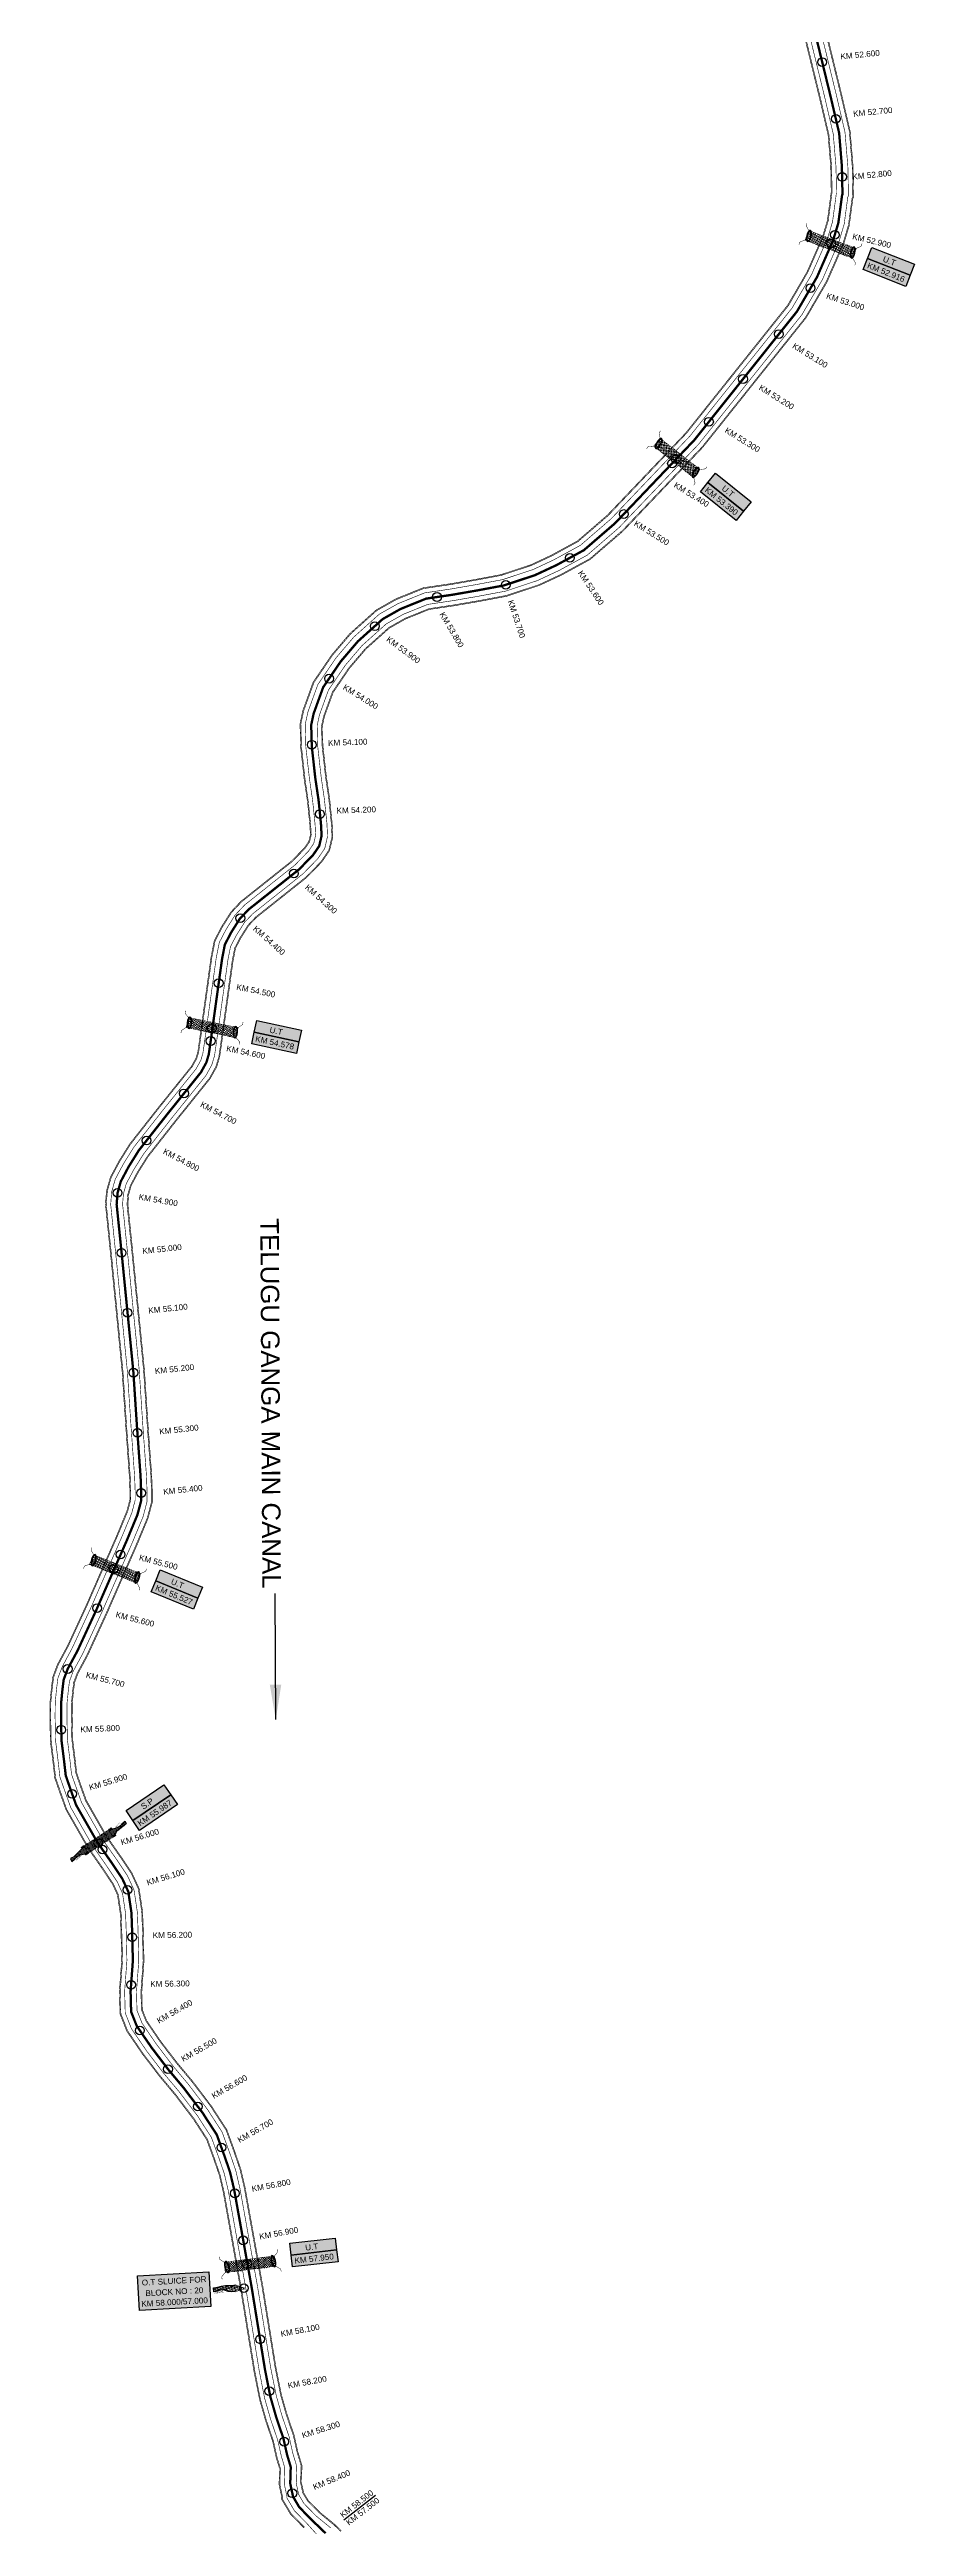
# Model space of a CAD drawing. Header units: inches. Extents: x 85036 to 260440, y 1649183 to 1742360.
# Drawn here: x 90694 to 92175, y 1682916 to 1687156 of the extents above; entities that cross this region are included whole.
import ezdxf

# ---------------------------------------------------------------- set-up
doc = ezdxf.new("R2010")
doc.units = ezdxf.units.IN
doc.header["$MEASUREMENT"] = 0
doc.header["$PDMODE"] = 32
doc.header["$PDSIZE"] = 15
doc.linetypes.add('ACAD_ISO02W100', pattern=[15, 12, -3])
for name, color, linetype in [('bed with', 5, 'Continuous'), ('cahnige', 7, 'Continuous'), ('CARTTRACK', 30, 'ACAD_ISO02W100'), ('chainage', 7, 'Continuous'), ('laying', 4, 'Continuous'), ('lining', 4, 'Continuous'), ('OT', 7, 'Continuous'), ('STREAM', 4, 'Continuous'), ('Stu coo', 3, 'Continuous'), ('top of bund', 1, 'Continuous'), ('UT', 173, 'ACAD_ISO02W100'), ('V', 6, 'Continuous'), ('ZSTU', 7, 'Continuous')]:
    doc.layers.add(name, color=color, linetype=linetype)
doc.styles.add('5mm', font='times.ttf', dxfattribs={"height": 3})
doc.styles.get("Standard").update_dxf_attribs({"font": 'arial.ttf'})
doc.dimstyles.get("Standard").update_dxf_attribs({"dimtxt": 0.18, "dimasz": 0.18, "dimexe": 0.18, "dimexo": 0.0625, "dimgap": 0.09, "dimtad": 0, "dimtih": 1, "dimtoh": 1, "dimdec": 4, "dimzin": 0, "dimdsep": 46, "dimtxsty": 'Standard', "dimcen": 0.09, "dimadec": 0, "dimazin": 0, "dimtfac": 1, "dimtdec": 4, "dimtofl": 0, "dimtmove": 0, "dimatfit": 3, "dimfxl": 1, "dimtolj": 1, "dimtzin": 0, "dimarcsym": 0})
pattern_1 = [(228.0128, (-362214.33102, -1526288.49251), (-7.999998232158, -9.0000013416072), [0.134536, -13.319088]), (184.9697, (-362214.42102, -1526288.592507), (12.0000010515176, 0.999991307007), [0.230868, -22.855925]), (132.5104, (-362214.65102, -1526288.61251), (9.9999907183468, -11.0000086738712), [0.162788, -16.116032]), (267.2737, (-362215.04102, -1526288.862507), (0.9999960177272, 20.0000002949735), [0.210238, -20.813558]), (292.8337, (-362215.05102, -1526289.072507), (-5.0000099054371, 11.9999964117778), [0.206155, -20.409373]), (357.2737, (-362214.97102, -1526289.262507), (-20.0000002949735, 0.9999960177272), [0.210238, -20.813558]), (37.6942, (-362214.761022, -1526289.272507), (-13.000007345618, -9.9999904051605), [0.278029, -27.524849]), (72.2553, (-362214.541022, -1526289.102507), (7.0000107627054, 21.9999962312392), [0.262488, -25.986321]), (121.4296, (-362214.46102, -1526288.852507), (-8.0000082341764, 12.9999950364926), [0.21095, -20.884073]), (175.2364, (-362214.57102, -1526288.67251), (11.0000009463196, -0.9999915326613), [0.240832, -11.800763]), (222.3974, (-362214.811022, -1526288.652507), (-12.0000073510732, -10.9999920820141), [0.311448, -30.833375]), (138.8141, (-362214.05102, -1526288.87251), (-7.0000029468057, 5.999997313343), [0.106301, -10.523844]), (171.4692, (-362214.13102, -1526288.802507), (12.9999982848151, -2.0000079100398), [0.202237, -20.021511]), (225, (-362214.331, -1526288.7725), (-1e-16, -1.00000030945), [0.141421, -1.272792]), (203.1986, (-362214.40102, -1526288.65251), (4.999999730667, 2.000001325265), [0.076158, -7.539615]), (291.8014, (-362214.47102, -1526288.6825), (-0.9999999105, 3.00000027301), [0.107703, -5.277462]), (30.9638, (-362214.43102, -1526288.7825), (2.999998022288, 2.00000248354), [0.174929, -5.656023]), (161.5651, (-362214.28102, -1526288.6925), (2.00000043459, -0.99999840322), [0.126491, -3.035787]), (16.3895, (-362215.05102, -1526288.682507), (10.000002198412, 2.999992709818), [0.1772, -17.542845]), (70.3462, (-362214.88102, -1526288.63251), (-3.9999952473717, -11.0000021356062), [0.148661, -14.717408]), (293.1986, (-362214.28102, -1526288.49251), (-2.000001325265, 4.999999730667), [0.152315, -7.463458]), (343.6105, (-362214.22102, -1526288.632507), (-10.000002198412, 2.999992709818), [0.1772, -17.542845]), (339.444, (-362215.05102, -1526289.30251), (-5.000001844542, 1.999995996422), [0.17088, -8.373124]), (294.7751, (-362214.89102, -1526289.36251), (-4.9999921892452, 11.000003421839), [0.143178, -14.174643]), (66.8014, (-362214.27102, -1526289.49251), (2.000001325265, 4.999999730667), [0.152315, -7.463458]), (17.354, (-362214.21102, -1526289.35251), (-13.0000020190968, -3.9999945022591), [0.167631, -16.595424]), (69.444, (-362214.76102, -1526289.49251), (-1.999995996422, -5.000001844542), [0.08544, -8.458564]), (101.3099, (-362214.33102, -1526289.4925), (-0.999997632162, 4.00000075223), [0.05099, -5.048029]), (165.9638, (-362214.34102, -1526289.4425), (3.00000054599, -0.99999805736), [0.206155, -3.91695]), (186.009, (-362214.54102, -1526289.392507), (9.999999750906, 0.9999993174818), [0.19105, -18.913923]), (303.6901, (-362214.43102, -1526288.8725), (-1.000001334507, 1.99999955777), [0.144222, -3.461329]), (353.1572, (-362214.351022, -1526288.992507), (16.9999993654786, -2.0000079979248), [0.251794, -24.927563]), (60.9454, (-362214.10102, -1526289.02251), (-4.000000027199, -7.0000003845697), [0.102956, -10.192674]), (90, (-362214.051, -1526288.9325), (-1, 1), [0.06, -0.94]), (120.2564, (-362214.56102, -1526289.36251), (3.9999948868027, -7.0000024558547), [0.138924, -13.75352]), (48.0128, (-362214.63102, -1526289.24251), (7.999998232158, 9.0000013416072), [0.269072, -13.184552]), (0, (-362214.451, -1526289.0425), (1, 1), [0.26, -0.74]), (325.3048, (-362214.19102, -1526289.04251), (-9.9999942589875, 7.0000086095945), [0.158114, -15.653274]), (254.0546, (-362214.06102, -1526289.13251), (-0.999999889296, -4.000000126652), [0.145602, -7.134508]), (207.646, (-362214.10102, -1526289.272507), (-18.9999958071796, -10.0000077131692), [0.237065, -23.469474]), (175.4261, (-362214.311022, -1526289.382507), (-13.0000005583121, 0.9999948011611), [0.250799, -24.829074])]
pattern_2 = [(0, (-362215.051, -1526289.4925), (1.25, 1.25), [1.25, -1.25])]
pattern_3 = [(228.0128, (-362243.17535, -1526336.432974), (-7.999998232158, -9.0000013416072), [0.134536, -13.319088]), (184.9697, (-362243.26535, -1526336.532974), (12.0000010515176, 0.999991307007), [0.230868, -22.855925]), (132.5104, (-362243.49535, -1526336.552974), (9.9999907183468, -11.0000086738712), [0.162788, -16.116032]), (267.2737, (-362243.88535, -1526336.802974), (0.9999960177272, 20.0000002949735), [0.210238, -20.813558]), (292.8337, (-362243.89535, -1526337.012974), (-5.0000099054371, 11.9999964117778), [0.206155, -20.409373]), (357.2737, (-362243.81535, -1526337.202974), (-20.0000002949735, 0.9999960177272), [0.210238, -20.813558]), (37.6942, (-362243.60535, -1526337.212974), (-13.000007345618, -9.9999904051605), [0.278029, -27.524849]), (72.2553, (-362243.38535, -1526337.042974), (7.0000107627054, 21.9999962312392), [0.262488, -25.986321]), (121.4296, (-362243.30535, -1526336.792974), (-8.0000082341764, 12.9999950364926), [0.21095, -20.884073]), (175.2364, (-362243.41535, -1526336.612974), (11.0000009463196, -0.9999915326613), [0.240832, -11.800763]), (222.3974, (-362243.65535, -1526336.592974), (-12.0000073510732, -10.9999920820141), [0.311448, -30.833375]), (138.8141, (-362242.89535, -1526336.81297), (-7.0000029468057, 5.999997313343), [0.106301, -10.523844]), (171.4692, (-362242.97535, -1526336.742974), (12.9999982848151, -2.0000079100398), [0.202237, -20.021511]), (225, (-362243.17535, -1526336.713), (-1e-16, -1.00000030945), [0.141421, -1.272792]), (203.1986, (-362243.24535, -1526336.59297), (4.999999730667, 2.000001325265), [0.076158, -7.539615]), (291.8014, (-362243.31535, -1526336.62297), (-0.9999999105, 3.00000027301), [0.107703, -5.277462]), (30.9638, (-362243.27535, -1526336.72297), (2.999998022288, 2.00000248354), [0.174929, -5.656023]), (161.5651, (-362243.12535, -1526336.63297), (2.00000043459, -0.99999840322), [0.126491, -3.035787]), (16.3895, (-362243.89535, -1526336.622974), (10.000002198412, 2.999992709818), [0.1772, -17.542845]), (70.3462, (-362243.72535, -1526336.572974), (-3.9999952473717, -11.0000021356062), [0.148661, -14.717408]), (293.1986, (-362243.12535, -1526336.43297), (-2.000001325265, 4.999999730667), [0.152315, -7.463458]), (343.6105, (-362243.06535, -1526336.572974), (-10.000002198412, 2.999992709818), [0.1772, -17.542845]), (339.444, (-362243.89535, -1526337.24297), (-5.000001844542, 1.999995996422), [0.17088, -8.373124]), (294.7751, (-362243.73535, -1526337.302974), (-4.9999921892452, 11.000003421839), [0.143178, -14.174643]), (66.8014, (-362243.11535, -1526337.43297), (2.000001325265, 4.999999730667), [0.152315, -7.463458]), (17.354, (-362243.05535, -1526337.292974), (-13.0000020190968, -3.9999945022591), [0.167631, -16.595424]), (69.444, (-362243.60535, -1526337.43297), (-1.999995996422, -5.000001844542), [0.08544, -8.458564]), (101.3099, (-362243.17535, -1526337.43297), (-0.999997632162, 4.00000075223), [0.05099, -5.048029]), (165.9638, (-362243.18535, -1526337.38297), (3.00000054599, -0.99999805736), [0.206155, -3.91695]), (186.009, (-362243.38535, -1526337.332974), (9.999999750906, 0.9999993174818), [0.19105, -18.913923]), (303.6901, (-362243.27535, -1526336.81297), (-1.000001334507, 1.99999955777), [0.144222, -3.461329]), (353.1572, (-362243.19535, -1526336.932974), (16.9999993654786, -2.0000079979248), [0.251794, -24.927563]), (60.9454, (-362242.94535, -1526336.96297), (-4.000000027199, -7.0000003845697), [0.102956, -10.192674]), (90, (-362242.8953, -1526336.873), (-1, 1), [0.06, -0.94]), (120.2564, (-362243.40535, -1526337.302974), (3.9999948868027, -7.0000024558547), [0.138924, -13.75352]), (48.0128, (-362243.47535, -1526337.182974), (7.999998232158, 9.0000013416072), [0.269072, -13.184552]), (0, (-362243.2953, -1526336.983), (1, 1), [0.26, -0.74]), (325.3048, (-362243.03535, -1526336.982974), (-9.9999942589875, 7.0000086095945), [0.158114, -15.653274]), (254.0546, (-362242.90535, -1526337.07297), (-0.999999889296, -4.000000126652), [0.145602, -7.134508]), (207.646, (-362242.94535, -1526337.212974), (-18.9999958071796, -10.0000077131692), [0.237065, -23.469474]), (175.4261, (-362243.15535, -1526337.322974), (-13.0000005583121, 0.9999948011611), [0.250799, -24.829074])]

# ---------------------------------------------------------------- blocks, each defined once
blk = doc.blocks.new('GGF')
at = {"layer": 'STREAM'}
h = blk.add_hatch(dxfattribs=at)
h.set_pattern_fill('DASH', color=256, scale=10, angle=-6.0827, style=0)
h.set_pattern_definition([(353.91726508, (-115347.3726, 1016.3876), (1.3754179499, 1.1105068496), [1.25, -1.25])])
h.paths.add_polyline_path([(406186.8, 1485623.9), (406186.3, 1485618.2), (406185.8, 1485612.4), (406242.6, 1485608.9), (406242.9, 1485614.6), (406243.1, 1485620.4)])
at = {"layer": 'laying', "linetype": 'ByBlock', "extrusion": (0, 0, -1)}
for centre in [(406188.8, 1485618.1), (406240.8, 1485615)]:
    blk.add_ellipse(centre, major_axis=(0.4, -6.37), ratio=0.388717, dxfattribs=at)
at = {"layer": 'laying', "linetype": 'ByBlock'}
for points in [[(406189.2, 1485612.2), (406189.1, 1485612.2), (406189.1, 1485612.2), (406188.9, 1485612.3), (406188.8, 1485612.4), (406188.5, 1485612.6), (406188.4, 1485612.8), (406188, 1485613.3), (406187.7, 1485613.9), (406187.3, 1485615.2), (406187.1, 1485615.9), (406186.9, 1485617.5), (406186.8, 1485618.3), (406186.8, 1485619.9), (406186.9, 1485620.7), (406187.2, 1485622.1), (406187.4, 1485622.7), (406187.7, 1485623.4), (406187.9, 1485623.6), (406188.1, 1485623.8), (406188.2, 1485623.9), (406188.4, 1485624), (406188.5, 1485624), (406188.6, 1485623.9), (406188.7, 1485623.9), (406189, 1485623.8), (406189.1, 1485623.6), (406189.4, 1485623.3), (406189.5, 1485623.1), (406190, 1485622.3), (406190.2, 1485621.6), (406190.6, 1485620), (406190.8, 1485619), (406190.9, 1485617.2), (406190.8, 1485616.3), (406190.6, 1485614.6), (406190.4, 1485613.9), (406190.1, 1485613), (406189.9, 1485612.8), (406189.6, 1485612.4), (406189.5, 1485612.4), (406189.3, 1485612.3), (406189.3, 1485612.2), (406189.2, 1485612.2)], [(406241.2, 1485609.1), (406241.1, 1485609.1), (406241, 1485609.1), (406240.8, 1485609.2), (406240.7, 1485609.3), (406240.5, 1485609.5), (406240.4, 1485609.6), (406240, 1485610.2), (406239.7, 1485610.7), (406239.3, 1485612), (406239.1, 1485612.8), (406238.9, 1485614.4), (406238.8, 1485615.2), (406238.8, 1485616.8), (406238.9, 1485617.6), (406239.1, 1485618.9), (406239.3, 1485619.5), (406239.7, 1485620.2), (406239.8, 1485620.4), (406240.1, 1485620.7), (406240.2, 1485620.8), (406240.4, 1485620.8), (406240.4, 1485620.8), (406240.6, 1485620.8), (406240.7, 1485620.8), (406241, 1485620.6), (406241.1, 1485620.5), (406241.4, 1485620.2), (406241.5, 1485620), (406241.9, 1485619.2), (406242.2, 1485618.5), (406242.6, 1485616.8), (406242.7, 1485615.9), (406242.8, 1485614.1), (406242.8, 1485613.1), (406242.6, 1485611.5), (406242.4, 1485610.7), (406242, 1485609.9), (406241.9, 1485609.6), (406241.6, 1485609.3), (406241.5, 1485609.2), (406241.3, 1485609.1), (406241.2, 1485609.1), (406241.2, 1485609.1)]]:
    blk.add_open_spline(points, degree=3, knots=[0, 0, 0, 0, 0.189072, 0.189072, 0.378144, 0.378144, 0.567217, 0.567217, 0.964238, 0.964238, 1.36126, 1.36126, 1.758281, 1.758281, 2.155303, 2.155303, 2.552324, 2.552324, 2.807761, 2.807761, 3.01244, 3.01244, 3.217119, 3.217119, 3.421798, 3.421798, 3.626477, 3.626477, 3.831155, 3.831155, 4.280923, 4.280923, 4.73069, 4.73069, 5.180458, 5.180458, 5.630225, 5.630225, 5.896844, 5.896844, 6.112115, 6.112115, 6.283185, 6.283185, 6.283185, 6.283185], dxfattribs=at)
at = {"layer": 'UT', "ltscale": 0.2, "const_width": 0.5}
for points in [[(406181, 1485605.6), (406181.2, 1485608.6), (406185.8, 1485612.4), (406186.3, 1485618.2), (406186.8, 1485623.9), (406182.5, 1485628), (406182.5, 1485631)], [(406185.8, 1485612.4), (406242.6, 1485608.9)], [(406186.8, 1485623.9), (406243.1, 1485620.4)], [(406247.7, 1485627.4), (406247.6, 1485624.4), (406243.1, 1485620.4), (406242.9, 1485614.6), (406242.6, 1485608.9), (406247.1, 1485604.9), (406247.3, 1485602)]]:
    blk.add_lwpolyline(points, dxfattribs=at)
blk = doc.blocks.new('A$C377B10CC')
at = {"layer": 'STREAM'}
h = blk.add_hatch(dxfattribs=at)
h.set_pattern_fill('DASH', color=256, scale=10, style=0)
h.set_pattern_definition(pattern_2)
h.paths.add_polyline_path([(-60.2, -34.7), (-54, -38.6), (-47.9, -42.7), (-22.3, -0.1), (-28.4, 4), (-34.5, 8)])
h = blk.add_hatch(dxfattribs=at)
h.set_pattern_fill('DASH', color=256, scale=10, style=0)
h.set_pattern_definition(pattern_2)
h.paths.add_polyline_path([(-21.1, 10.4), (-19.3, 15), (-16.2, 21.2), (-13.8, 26.1), (-11.8, 30.8), (-15.9, 33.3), (-17.5, 29), (-18.4, 24.9), (-21.4, 20), (-25.2, 15.7), (-29.9, 11.7), (-32.6, 7.4), (-28.1, 4.5), (-23.6, 1.5), (-21.1, 5.7)])
h = blk.add_hatch(dxfattribs=at)
h.set_pattern_fill('DASH', color=256, scale=10, style=0)
h.set_pattern_definition(pattern_2)
h.paths.add_polyline_path([(-57.7, -50.5), (-52.5, -46.4), (-49.9, -42.1), (-54.3, -39.1), (-58.8, -36.3), (-61.4, -40.5), (-63.6, -47.5), (-64.8, -50.6), (-68, -60.3), (-69.9, -62.9), (-71.7, -64.6), (-67.4, -68.4), (-64.9, -63), (-63.3, -57.9), (-61.9, -54.8), (-59.5, -52.2)])
at = {"layer": 'UT', "ltscale": 0.2}
h = blk.add_hatch(dxfattribs=at)
h.set_pattern_fill('GRAVEL', color=256, style=0)
h.set_pattern_definition(pattern_1)
h.paths.add_polyline_path([(-34.2, 8.5), (-32.6, 7.4), (-29.9, 11.7), (-31.7, 12.8)])
h = blk.add_hatch(dxfattribs=at)
h.set_pattern_fill('GRAVEL', color=256, style=0)
h.set_pattern_definition(pattern_1)
h.paths.add_polyline_path([(-23.6, 1.5), (-22, 0.4), (-19.4, 4.7), (-21.1, 5.7)])
h = blk.add_hatch(dxfattribs=at)
h.set_pattern_fill('GRAVEL', color=256, style=0)
h.set_pattern_definition(pattern_3)
h.paths.add_polyline_path([(-58.8, -36.3), (-60.5, -35.2), (-63.1, -39.5), (-61.4, -40.5)])
h = blk.add_hatch(dxfattribs=at)
h.set_pattern_fill('GRAVEL', color=256, style=0)
h.set_pattern_definition(pattern_3)
h.paths.add_polyline_path([(-48.2, -43.2), (-49.9, -42.2), (-52.5, -46.4), (-50.8, -47.5)])
at = {"layer": 'STREAM'}
for points in [[(-29.9, 11.7), (-25.2, 15.7), (-21.4, 20), (-18.4, 24.9), (-17.5, 29), (-15.9, 33.3), (-11.8, 30.8), (-13.8, 26.1), (-16.2, 21.2), (-19.3, 15), (-21.1, 10.4), (-21.1, 5.7)], [(-61.4, -40.5), (-63.6, -47.5), (-64.8, -50.6), (-68, -60.3), (-69.9, -62.9), (-71.7, -64.6), (-67.4, -68.4), (-64.9, -63), (-63.3, -57.9), (-61.9, -54.8), (-59.5, -52.2), (-57.7, -50.5), (-52.5, -46.4)]]:
    blk.add_lwpolyline(points, dxfattribs=at)
at = {"layer": 'UT', "ltscale": 0.2, "const_width": 0.5}
for points in [[(-60.5, -35.2), (-34.5, 8)], [(-48.2, -43.3), (-22.3, -0.1)], [(-34.6, 8), (-28.4, 4), (-22.3, -0.1)], [(-34.2, 8.5), (-31.7, 12.8)], [(-34.2, 8.5), (-28.1, 4.5), (-22, 0.4)], [(-32.6, 7.4), (-29.9, 11.7)], [(-31.7, 12.8), (-29.9, 11.7)], [(-23.6, 1.5), (-21.1, 5.7)], [(-22.3, -0.1), (-22, 0.4)], [(-22, 0.4), (-19.4, 4.7)], [(-21.1, 5.7), (-19.4, 4.7)], [(-63.1, -39.5), (-60.5, -35.2)], [(-63.1, -39.5), (-61.4, -40.5)], [(-61.4, -40.5), (-58.8, -36.3)], [(-60.5, -35.2), (-54.3, -39.1), (-48.2, -43.3)], [(-60.2, -34.7), (-54, -38.6), (-47.9, -42.8)], [(-52.5, -46.4), (-49.9, -42.1)], [(-52.5, -46.4), (-50.8, -47.5)], [(-50.8, -47.5), (-48.2, -43.2)]]:
    blk.add_lwpolyline(points, dxfattribs=at)
at = {"layer": 'cahnige', "style": '5mm'}
for p in [(-24.7, 17), (-60.9, -63.7)]:
    blk.add_text('Stream', height=2.5, rotation=71.1743, dxfattribs=at).set_placement(p)
blk = doc.blocks.new('VBVB')
at = {"layer": 'STREAM'}
h = blk.add_hatch(dxfattribs=at)
h.set_pattern_fill('DASH', color=256, scale=10, style=0)
h.set_pattern_definition([(0, (17867.8837, -28501.71), (1.25, 1.25), [1.25, -1.25])])
h.paths.add_polyline_path([(380096, 1497775), (380098.9, 1497780.2), (380100.4, 1497784.6), (380101.8, 1497788.8), (380103.8, 1497793.6), (380099.5, 1497795.9), (380098.5, 1497793.5), (380097.6, 1497789.6), (380097, 1497787.7), (380095.8, 1497784.7), (380093.9, 1497783), (380090.9, 1497780.8), (380086.6, 1497774), (380084.6, 1497765.2), (380084.1, 1497764.3), (380085.9, 1497763.2), (380086.6, 1497763.8), (380093.7, 1497769.3), (380094.5, 1497772.7)])
at = {"layer": 'OT', "const_width": 0.5}
blk.add_lwpolyline([(380084.6, 1497765.2), (380084.1, 1497764.3), (380083.5, 1497763.5), (380085.4, 1497762.3), (380085.9, 1497763.2), (380084.1, 1497764.3), (380085.9, 1497763.2), (380086.6, 1497763.8), (380093.7, 1497769.3), (380086.6, 1497763.8), (380085.9, 1497763.2), (380084.1, 1497764.3), (380084.6, 1497765.2), (380086.6, 1497774)], dxfattribs=at)
at = {"layer": 'STREAM'}
blk.add_lwpolyline([(380086.6, 1497774), (380090.9, 1497780.8), (380093.9, 1497783), (380095.8, 1497784.7), (380097, 1497787.7), (380097.6, 1497789.6), (380098.5, 1497793.5), (380099.5, 1497795.9), (380103.8, 1497793.6), (380101.8, 1497788.8), (380100.4, 1497784.6), (380098.9, 1497780.2), (380096, 1497775), (380094.5, 1497772.7), (380093.7, 1497769.3)], dxfattribs=at)
at = {"layer": 'cahnige', "style": '5mm'}
blk.add_text('Stream', height=2.5, rotation=71.1743, dxfattribs=at).set_placement((380095, 1497785.5))

msp = doc.modelspace()

# ---------------------------------------------------------------- hatches: boundary and pattern name
at = {"layer": 'V'}
msp.add_hatch(color=2, dxfattribs=at).paths.add_polyline_path([(90844.7, 1683344.5), (90966.8, 1683351.4), (90970.1, 1683292), (90848, 1683285.1)])
at = {"layer": 'ZSTU'}
h = msp.add_hatch(color=135, dxfattribs=at)
h.set_gradient(color1=(141, 177, 78), color2=(107, 135, 59), one_color=1, tint=0.38, name='CYLINDER')
h.paths.add_polyline_path([(92101.9, 1686816.9), (92094.4, 1686797.8), (92167.3, 1686769.2), (92174.8, 1686788.2)])
h.paths.add_polyline_path([(92116.3, 1686791.7), (92141.9, 1686781.6), (92147.5, 1686795.8), (92121.9, 1686805.9)], flags=24)
h = msp.add_hatch(color=252, dxfattribs=at)
h.set_gradient(color1=(167, 88, 159), color2=(127, 67, 121), one_color=1, tint=0.38, name='CYLINDER')
h.paths.add_polyline_path([(92159.8, 1686750.1), (92167.3, 1686769.2), (92094.4, 1686797.8), (92086.9, 1686778.8)])
h.paths.add_polyline_path([(92089.6, 1686780.3), (92157.2, 1686753.7), (92162.8, 1686767.9), (92095.2, 1686794.5)], flags=24)
h = msp.add_hatch(color=135, dxfattribs=at)
h.set_gradient(color1=(141, 177, 78), color2=(107, 135, 59), one_color=1, tint=0.38, name='CYLINDER')
h.paths.add_polyline_path([(91833.9, 1686430.4), (91821.1, 1686414.5), (91882.2, 1686365.5), (91895, 1686381.4)])
h.paths.add_polyline_path([(91840.2, 1686402.1), (91861.7, 1686384.9), (91871.2, 1686396.8), (91849.7, 1686414)], flags=24)
h = msp.add_hatch(color=252, dxfattribs=at)
h.set_gradient(color1=(167, 88, 159), color2=(127, 67, 121), one_color=1, tint=0.38, name='CYLINDER')
h.paths.add_polyline_path([(91869.3, 1686349.5), (91882.2, 1686365.5), (91821.1, 1686414.5), (91808.3, 1686398.5)])
h.paths.add_polyline_path([(91811.3, 1686399.2), (91867.9, 1686353.6), (91877.5, 1686365.6), (91820.9, 1686411.1)], flags=24)
h = msp.add_hatch(color=252, dxfattribs=at)
h.set_gradient(color1=(167, 88, 159), color2=(127, 67, 121), one_color=1, tint=0.38, name='CYLINDER')
h.paths.add_polyline_path([(91116.5, 1685437.1), (91120.9, 1685457.1), (91044.4, 1685473.6), (91040, 1685453.6)])
h.paths.add_polyline_path([(91042.4, 1685455.5), (91113.4, 1685440.1), (91116.7, 1685455.1), (91045.6, 1685470.5)], flags=24)
h = msp.add_hatch(color=135, dxfattribs=at)
h.set_gradient(color1=(141, 177, 78), color2=(107, 135, 59), one_color=1, tint=0.38, name='CYLINDER')
h.paths.add_polyline_path([(91048.7, 1685493.6), (91044.4, 1685473.6), (91120.9, 1685457.1), (91125.2, 1685477.1)])
h.paths.add_polyline_path([(91066.9, 1685471.1), (91093.9, 1685465.3), (91097.1, 1685480.2), (91070.2, 1685486)], flags=24)
h = msp.add_hatch(color=252, dxfattribs=at)
h.set_gradient(color1=(167, 88, 159), color2=(127, 67, 121), one_color=1, tint=0.38, name='CYLINDER')
h.paths.add_polyline_path([(90940.2, 1684485.6), (90948.1, 1684504.5), (90875.7, 1684534.4), (90867.9, 1684515.5)])
h.paths.add_polyline_path([(90870.6, 1684517), (90937.7, 1684489.1), (90943.6, 1684503.3), (90876.4, 1684531.1)], flags=24)
h = msp.add_hatch(color=135, dxfattribs=at)
h.set_gradient(color1=(141, 177, 78), color2=(107, 135, 59), one_color=1, tint=0.38, name='CYLINDER')
h.paths.add_polyline_path([(90883.6, 1684553.3), (90875.7, 1684534.4), (90948.1, 1684504.5), (90955.9, 1684523.4)])
h.paths.add_polyline_path([(90897.5, 1684527.9), (90923, 1684517.3), (90928.8, 1684531.4), (90903.3, 1684542)], flags=24)
h = msp.add_hatch(color=135, dxfattribs=at)
h.set_gradient(color1=(141, 177, 78), color2=(107, 135, 59), one_color=1, tint=0.38, name='CYLINDER')
h.paths.add_polyline_path([(90825.2, 1684141), (90836.7, 1684124.1), (90901.4, 1684168.1), (90889.8, 1684185.1)])
h.paths.add_polyline_path([(90854, 1684138.6), (90876.9, 1684154.2), (90868.2, 1684167), (90845.3, 1684151.5)], flags=24)
h = msp.add_hatch(color=252, dxfattribs=at)
h.set_gradient(color1=(167, 88, 159), color2=(127, 67, 121), one_color=1, tint=0.38, name='CYLINDER')
h.paths.add_polyline_path([(90912.9, 1684151.2), (90901.4, 1684168.1), (90836.7, 1684124.1), (90848.2, 1684107.1)])
h.paths.add_polyline_path([(90848.4, 1684110.2), (90908.5, 1684151.1), (90899.9, 1684163.7), (90839.8, 1684122.8)], flags=24)
h = msp.add_hatch(color=135, dxfattribs=at)
h.set_gradient(color1=(141, 177, 78), color2=(107, 135, 59), one_color=1, tint=0.38, name='CYLINDER')
h.paths.add_polyline_path([(91105.5, 1683400.6), (91107.7, 1683380.2), (91185.5, 1683389), (91183.2, 1683409.3)])
h.paths.add_polyline_path([(91129.9, 1683385.1), (91157.3, 1683388.1), (91155.6, 1683403.3), (91128.2, 1683400.2)], flags=24)
h = msp.add_hatch(color=252, dxfattribs=at)
h.set_gradient(color1=(167, 88, 159), color2=(127, 67, 121), one_color=1, tint=0.38, name='CYLINDER')
h.paths.add_polyline_path([(91187.8, 1683368.7), (91185.5, 1683389), (91107.7, 1683380.2), (91110, 1683359.9)])
h.paths.add_polyline_path([(91111.7, 1683362.5), (91183.9, 1683370.6), (91182.2, 1683385.8), (91109.9, 1683377.7)], flags=24)

# ---------------------------------------------------------------- linework, layer by layer
for p in [(92016.8, 1687134.1), (92040.1, 1687036.9), (92050.9, 1686937.5), (92038.3, 1686838.3), (91996.9, 1686747.2), (91942.7, 1686668.5), (91881.2, 1686591.5), (91822.9, 1686518.4), (91759.7, 1686446.9), (91677.2, 1686360.4), (91584.9, 1686285.5), (91357.3, 1686218.4), (91475, 1686239.2), (91250.7, 1686168.3), (91172.5, 1686078.6), (91142.8, 1685965.5), (91156.9, 1685846.8), (91112.3, 1685745.2), (91020.6, 1685668.6), (90983.5, 1685557.3), (90969.8, 1685458.4), (90924.1, 1685368.7), (90860, 1685287.9), (90810.4, 1685198.5), (90817.3, 1685095.8), (90827.5, 1684993.2), (90837.5, 1684890.6), (90844.4, 1684787.7), (90850.8, 1684684.7), (90815.6, 1684579.3), (90775.5, 1684487.7), (90725, 1684383.4), (90714, 1684279.4), (90732.7, 1684169.5), (90784.4, 1684074.5), (90827.3, 1684005.3), (90835.6, 1683924.3), (90833.5, 1683842.7), (90848.7, 1683764.5), (90896.7, 1683698.4), (90947.7, 1683634.5), (90988.2, 1683564.2), (91011.1, 1683485.8), (91025.5, 1683405.4), (91054.4, 1683236), (91070.2, 1683147.2), (91095.6, 1683060.7), (91109.6, 1682972.4)]:
    msp.add_point(p)
at = {"color": 2}
for p in [(92032.2, 1686823.4), (91766.1, 1686454.5), (90971.8, 1685480.1), (90803.9, 1684554.7), (90777.2, 1684085.4), (91032.5, 1683364.4), (91026.5, 1683323.6)]:
    msp.add_point(p, dxfattribs=at)
at = {"layer": 'bed with', "const_width": 1}
for points in [[(91992, 1687192.8), (92021, 1687074.2), (92035.7, 1687010.9), (92040.4, 1686954.6), (92041.3, 1686909.9), (92041, 1686909.3), (92034.5, 1686860.7), (92026.1, 1686832.8), (91998.8, 1686770.8), (91965.2, 1686713), (91790.2, 1686493.7), (91655.3, 1686352.2), (91602.9, 1686306.9), (91557.3, 1686282), (91521.6, 1686265.3), (91469.5, 1686248.1), (91424.2, 1686239.6), (91381.7, 1686232.2), (91336, 1686225.4), (91290.5, 1686207), (91258.4, 1686188.9), (91214.6, 1686149.6), (91184.4, 1686114.2), (91153.3, 1686068.5), (91136.3, 1686021.7), (91131.7, 1686000.3), (91132.7, 1685962), (91138.9, 1685907.3), (91144.4, 1685869.6), (91148.5, 1685829.8), (91149.5, 1685810.5), (91146.2, 1685796.3), (91137.1, 1685783.1), (91114.3, 1685759.8), (91028, 1685691.2), (91011.5, 1685673.8), (90996.1, 1685649.2), (90984.5, 1685626.9), (90979.3, 1685600.5), (90959.2, 1685456.1), (90956.5, 1685437.5), (90953, 1685425.5), (90944.6, 1685410.4), (90887.7, 1685339.6), (90838.4, 1685276.8), (90820.5, 1685248.2), (90806.4, 1685221.7), (90800.3, 1685200.1), (90798.6, 1685178.6), (90808.3, 1685083.8), (90827.2, 1684892.9), (90833.4, 1684799.3), (90839.6, 1684712.5), (90840.6, 1684686.2), (90840.5, 1684672.1), (90834.8, 1684650.7), (90816.8, 1684607.4), (90793.3, 1684553.8), (90765, 1684488.9), (90732.7, 1684419.1), (90715.8, 1684387.6), (90708.2, 1684367.5), (90705.9, 1684349.1), (90703.7, 1684326.3), (90703.4, 1684302.1), (90704.3, 1684260.2), (90708.6, 1684225.8), (90711.7, 1684198.5), (90721, 1684171.9), (90730.3, 1684146.2), (90767.6, 1684080.8), (90792.1, 1684045.7), (90809.7, 1684019.4), (90818.9, 1683999.2), (90824.1, 1683964.9), (90825.1, 1683937.6), (90826.4, 1683884.5), (90822.5, 1683831.6), (90823.5, 1683794.6), (90834.2, 1683767.6), (90860.2, 1683729.5), (90889.7, 1683690.9), (90915.7, 1683660), (90948.5, 1683616.8), (90950.2, 1683613.8), (90971, 1683581.7), (90983.6, 1683547.3), (90993.1, 1683519.5), (91000, 1683490.1), (91030.1, 1683322.4), (91052.9, 1683182.2), (91062.3, 1683134.5), (91072.6, 1683098.6), (91084.5, 1683063.7), (91090.8, 1683035.7), (91096.7, 1683016), (91095.8, 1682988.2), (91100.3, 1682967.6), (91100.2, 1682964.6), (91113.3, 1682942.5), (91135.8, 1682919.4), (91157.7, 1682895)], [(92011.8, 1687197.3), (92040.7, 1687078.9), (92055.8, 1687014), (92060.7, 1686955.7), (92061.7, 1686905.2), (92060.6, 1686903.2), (92054.4, 1686856.5), (92045.2, 1686825.8), (92017, 1686761.5), (91982, 1686701.5), (91805.5, 1686480.3), (91669.3, 1686337.5), (91614.6, 1686290.1), (91566.5, 1686263.9), (91529.1, 1686246.5), (91474.6, 1686228.4), (91427.8, 1686219.6), (91385, 1686212.2), (91341.4, 1686205.7), (91299.4, 1686188.7), (91270.3, 1686172.3), (91229.1, 1686135.3), (91200.6, 1686101.9), (91171.5, 1686059.2), (91155.9, 1686016.1), (91152.1, 1685998.4), (91153, 1685963.4), (91159, 1685909.8), (91164.5, 1685872.1), (91168.8, 1685831.3), (91169.9, 1685808.7), (91165.1, 1685787.9), (91152.9, 1685770.1), (91128, 1685744.7), (91041.8, 1685676.1), (91027.6, 1685661.2), (91013.7, 1685639.1), (91003.8, 1685620.2), (90999.3, 1685597.1), (90979.3, 1685453.3), (90976.4, 1685433.1), (90971.8, 1685417.6), (90961.5, 1685399), (90903.6, 1685327), (90855, 1685265.1), (90838.1, 1685238.1), (90825.3, 1685214.1), (90820.4, 1685196.6), (90819, 1685178.9), (90828.5, 1685085.9), (90847.5, 1684894.6), (90853.6, 1684800.7), (90859.9, 1684713.6), (90860.9, 1684686.5), (90860.7, 1684669.4), (90854.1, 1684644.2), (90835.5, 1684599.4), (90811.9, 1684545.6), (90783.5, 1684480.6), (90750.9, 1684410), (90734.3, 1684379.2), (90728.1, 1684362.6), (90726.1, 1684346.9), (90723.9, 1684325.2), (90723.7, 1684302.2), (90724.6, 1684261.7), (90728.8, 1684228.2), (90731.6, 1684203.1), (90740.2, 1684178.7), (90748.8, 1684154.7), (90784.8, 1684091.6), (90808.8, 1684057.2), (90827.4, 1684029.3), (90838.6, 1684005.1), (90844.3, 1683966.8), (90845.4, 1683938.2), (90846.7, 1683884.1), (90842.8, 1683831.1), (90843.7, 1683798.7), (90852.3, 1683777.2), (90876.7, 1683741.4), (90905.5, 1683703.6), (90931.5, 1683672.6), (90965.3, 1683628.1), (90967.5, 1683624.5), (90989.3, 1683590.9), (91002.7, 1683554.1), (91012.7, 1683525.1), (91019.9, 1683494.2), (91050.1, 1683325.9), (91072.8, 1683185.8), (91082.1, 1683139.3), (91092, 1683104.7), (91104.1, 1683069.2), (91110.4, 1683040.9), (91117.1, 1683018.6), (91116.2, 1682990), (91120.4, 1682970.3), (91129.5, 1682954.9), (91150.1, 1682933.8), (91175.2, 1682913.2)]]:
    msp.add_lwpolyline(points, dxfattribs=at)
at = {"layer": 'lining', "const_width": 1}
for points in [[(91984.7, 1687191.1), (92013.7, 1687072.5), (92028.3, 1687009.7), (92032.9, 1686954.3), (92033.7, 1686911.6), (92033.7, 1686911.6), (92027.1, 1686862.3), (92019, 1686835.4), (91992.1, 1686774.2), (91959, 1686717.2), (91784.5, 1686498.6), (91650.2, 1686357.6), (91598.6, 1686313.1), (91553.9, 1686288.7), (91518.8, 1686272.3), (91467.6, 1686255.4), (91422.9, 1686247), (91380.5, 1686239.6), (91334, 1686232.7), (91287.3, 1686213.8), (91254, 1686195), (91209.2, 1686154.8), (91178.5, 1686118.8), (91146.6, 1686072), (91129.1, 1686023.8), (91124.2, 1686001), (91125.3, 1685961.5), (91131.4, 1685906.3), (91136.9, 1685868.6), (91141, 1685829.2), (91142, 1685811.2), (91139.2, 1685799.3), (91131.3, 1685787.9), (91109.3, 1685765.4), (91022.9, 1685696.7), (91005.6, 1685678.4), (90989.5, 1685652.9), (90977.3, 1685629.4), (90971.9, 1685601.7), (90951.8, 1685457.2), (90949.2, 1685439.1), (90946, 1685428.4), (90938.3, 1685414.6), (90881.8, 1685344.3), (90832.2, 1685281.1), (90814, 1685252), (90799.4, 1685224.5), (90792.9, 1685201.5), (90791.1, 1685178.5), (90800.9, 1685083.1), (90819.7, 1684892.3), (90825.9, 1684798.8), (90832.1, 1684712.1), (90833.1, 1684686.1), (90833, 1684673.1), (90827.7, 1684653.1), (90809.9, 1684610.3), (90786.4, 1684556.8), (90758.1, 1684492), (90726, 1684422.5), (90708.9, 1684390.7), (90700.9, 1684369.3), (90698.5, 1684350), (90696.2, 1684326.7), (90695.9, 1684302.1), (90696.8, 1684259.7), (90701.2, 1684224.9), (90704.4, 1684196.9), (90714, 1684169.4), (90723.4, 1684143), (90761.3, 1684076.8), (90785.9, 1684041.5), (90803.1, 1684015.7), (90811.7, 1683997), (90816.6, 1683964.2), (90817.6, 1683937.3), (90818.9, 1683884.7), (90815, 1683831.8), (90816.1, 1683793), (90827.6, 1683764.1), (90854.1, 1683725.1), (90883.8, 1683686.3), (90909.8, 1683655.3), (90942.2, 1683612.6), (90943.8, 1683609.9), (90964.3, 1683578.4), (90976.5, 1683544.8), (90985.9, 1683517.4), (90992.7, 1683488.6), (91022.7, 1683321.2), (91045.5, 1683180.9), (91055, 1683132.8), (91065.4, 1683096.4), (91077.3, 1683061.6), (91083.5, 1683033.8), (91089.2, 1683015), (91088.3, 1682987.5), (91092.7, 1682966.9), (91092.7, 1682962.6), (91107.3, 1682937.9), (91130.6, 1682914.1)], [(92019.1, 1687199), (92048, 1687080.7), (92063.3, 1687015.2), (92068.1, 1686956.1), (92069.2, 1686903.5), (92067.9, 1686900.9), (92061.7, 1686854.9), (92052.2, 1686823.2), (92023.6, 1686758.1), (91988.2, 1686697.2), (91811.2, 1686475.4), (91674.5, 1686332), (91618.9, 1686283.9), (91569.9, 1686257.2), (91531.9, 1686239.5), (91476.4, 1686221.1), (91429.1, 1686212.2), (91386.1, 1686204.8), (91343.4, 1686198.4), (91302.6, 1686181.9), (91274.7, 1686166.1), (91234.5, 1686130.1), (91206.5, 1686097.3), (91178.2, 1686055.8), (91163.1, 1686014.1), (91159.6, 1685997.7), (91160.5, 1685963.9), (91166.4, 1685910.8), (91172, 1685873), (91176.2, 1685831.9), (91177.5, 1685808), (91172, 1685784.8), (91158.7, 1685765.4), (91133, 1685739.1), (91046.8, 1685670.6), (91033.6, 1685656.6), (91020.2, 1685635.4), (91011, 1685617.6), (91006.7, 1685595.9), (90986.8, 1685452.2), (90983.8, 1685431.5), (90978.8, 1685414.7), (90967.8, 1685394.8), (90909.5, 1685322.3), (90861.2, 1685260.8), (90844.6, 1685234.3), (90832.3, 1685211.2), (90827.8, 1685195.2), (90826.5, 1685179), (90836, 1685086.6), (90854.9, 1684895.2), (90861.1, 1684801.2), (90867.4, 1684714.1), (90868.4, 1684686.6), (90868.2, 1684668.3), (90861.2, 1684641.7), (90842.4, 1684596.5), (90818.8, 1684542.6), (90790.3, 1684477.6), (90757.6, 1684406.7), (90741.1, 1684376.1), (90735.4, 1684360.8), (90733.5, 1684346), (90731.4, 1684324.8), (90731.2, 1684302.3), (90732.1, 1684262.2), (90736.2, 1684229.1), (90739, 1684204.8), (90747.2, 1684181.2), (90755.6, 1684157.8), (90791.1, 1684095.7), (90815, 1684061.4), (90834, 1684033), (90845.9, 1684007.3), (90851.8, 1683967.5), (90852.9, 1683938.4), (90854.2, 1683883.9), (90850.4, 1683830.9), (90851.2, 1683800.2), (90858.9, 1683780.8), (90882.8, 1683745.8), (90911.4, 1683708.3), (90937.4, 1683677.3), (90971.6, 1683632.3), (90973.8, 1683628.4), (90996.1, 1683594.2), (91009.8, 1683556.6), (91019.9, 1683527.2), (91027.2, 1683495.8), (91057.5, 1683327.1), (91080.2, 1683187.2), (91089.4, 1683141.1), (91099.1, 1683106.9), (91111.3, 1683071.2), (91117.7, 1683042.8), (91124.7, 1683019.6), (91123.7, 1682990.7), (91127.5, 1682973.1), (91135.5, 1682959.5), (91155.4, 1682939.2), (91180.4, 1682918.6)], [(91180.4, 1682918.6), (91192.6, 1682907)]]:
    msp.add_lwpolyline(points, dxfattribs=at)
at = {"layer": 'Stu coo', "color": 0}
msp.add_lwpolyline([(91197.6, 1682926.7), (91252, 1682969.4)], dxfattribs=at)
at = {"layer": 'top of bund', "const_width": 1}
for points in [[(91983.2, 1687190.8), (92012.2, 1687072.1), (92026.8, 1687009.5), (92031.4, 1686954.2), (92032.2, 1686911.8), (92025.6, 1686862.7), (92017.6, 1686835.9), (91990.8, 1686774.8), (91957.7, 1686718.1), (91783.4, 1686499.6), (91649.1, 1686358.7), (91597.8, 1686314.4), (91553.3, 1686290.1), (91518.3, 1686273.7), (91467.2, 1686256.8), (91422.6, 1686248.4), (91380.3, 1686241.1), (91333.6, 1686234.2), (91286.6, 1686215.2), (91253.1, 1686196.2), (91208.1, 1686155.9), (91177.3, 1686119.7), (91145.2, 1686072.7), (91127.6, 1686024.2), (91122.7, 1686001.1), (91123.8, 1685961.4), (91129.9, 1685906.1), (91135.5, 1685868.5), (91139.5, 1685829.1), (91140.5, 1685811.3), (91137.8, 1685800), (91130.1, 1685788.8), (91108.3, 1685766.5), (91021.9, 1685697.8), (91004.4, 1685679.3), (90988.2, 1685653.7), (90975.9, 1685629.9), (90970.4, 1685602), (90950.3, 1685457.4), (90947.7, 1685439.4), (90944.6, 1685429), (90937.1, 1685415.4), (90880.7, 1685345.2), (90831, 1685282), (90812.7, 1685252.7), (90798, 1685225), (90791.4, 1685201.7), (90789.6, 1685178.5), (90799.4, 1685082.9), (90818.2, 1684892.2), (90824.4, 1684798.7), (90830.6, 1684712), (90831.6, 1684686.1), (90831.5, 1684673.3), (90826.2, 1684653.6), (90808.6, 1684610.9), (90785.1, 1684557.4), (90756.8, 1684492.6), (90724.7, 1684423.1), (90707.5, 1684391.3), (90699.4, 1684369.6), (90697, 1684350.1), (90694.7, 1684326.8), (90694.4, 1684302.1), (90695.3, 1684259.6), (90699.7, 1684224.7), (90702.9, 1684196.5), (90712.5, 1684168.9), (90722.1, 1684142.4), (90760, 1684076), (90784.6, 1684040.6), (90801.8, 1684015), (90810.2, 1683996.6), (90815.1, 1683964.1), (90816.1, 1683937.3), (90817.4, 1683884.8), (90813.5, 1683831.8), (90814.6, 1683792.7), (90826.2, 1683763.4), (90852.9, 1683724.3), (90882.7, 1683685.3), (90908.6, 1683654.3), (90941, 1683611.7), (90942.5, 1683609.1), (90962.9, 1683577.7), (90975.1, 1683544.3), (90984.5, 1683517), (90991.2, 1683488.3), (91021.2, 1683320.9), (91044, 1683180.6), (91053.6, 1683132.4), (91064, 1683095.9), (91075.9, 1683061.2), (91082, 1683033.4), (91087.7, 1683014.8), (91086.8, 1682987.3), (91091.2, 1682966.7), (91091.2, 1682962.2), (91106.1, 1682937), (91129.5, 1682913)], [(92020.6, 1687199.4), (92049.5, 1687081), (92064.7, 1687015.4), (92069.6, 1686956.2), (92070.7, 1686903.1), (92069.3, 1686900.4), (92063.2, 1686854.6), (92053.6, 1686822.6), (92025, 1686757.4), (91989.4, 1686696.4), (91812.3, 1686474.4), (91675.6, 1686330.9), (91619.7, 1686282.7), (91570.6, 1686255.9), (91532.4, 1686238.1), (91476.8, 1686219.6), (91429.4, 1686210.7), (91386.4, 1686203.3), (91343.8, 1686197), (91303.3, 1686180.6), (91275.6, 1686164.9), (91235.6, 1686129.1), (91207.7, 1686096.4), (91179.6, 1686055.1), (91164.5, 1686013.6), (91161.1, 1685997.6), (91162, 1685964), (91167.9, 1685911), (91173.5, 1685873.2), (91177.7, 1685832), (91179, 1685807.9), (91173.4, 1685784.2), (91159.8, 1685764.4), (91134, 1685738), (91047.9, 1685669.5), (91034.8, 1685655.7), (91021.5, 1685634.6), (91012.4, 1685617.1), (91008.2, 1685595.6), (90988.3, 1685452), (90985.2, 1685431.2), (90980.2, 1685414.1), (90969, 1685394), (90910.7, 1685321.4), (90862.4, 1685259.9), (90845.9, 1685233.6), (90833.7, 1685210.7), (90829.3, 1685195), (90828.1, 1685179), (90837.5, 1685086.8), (90856.4, 1684895.3), (90862.6, 1684801.3), (90868.9, 1684714.1), (90869.9, 1684686.6), (90869.7, 1684668.1), (90862.6, 1684641.3), (90843.8, 1684595.9), (90820.1, 1684542), (90791.7, 1684476.9), (90759, 1684406), (90742.5, 1684375.4), (90736.9, 1684360.4), (90735, 1684345.9), (90732.9, 1684324.7), (90732.7, 1684302.3), (90733.6, 1684262.4), (90737.7, 1684229.2), (90740.5, 1684205.1), (90748.7, 1684181.7), (90757, 1684158.5), (90792.4, 1684096.5), (90816.3, 1684062.2), (90835.3, 1684033.7), (90847.3, 1684007.7), (90853.3, 1683967.6), (90854.4, 1683938.4), (90855.7, 1683883.8), (90851.9, 1683830.9), (90852.7, 1683800.5), (90860.2, 1683781.5), (90884, 1683746.7), (90912.6, 1683709.3), (90938.6, 1683678.2), (90972.8, 1683633.1), (90975.1, 1683629.2), (90997.4, 1683594.9), (91011.2, 1683557.1), (91021.3, 1683527.6), (91028.7, 1683496.1), (91059, 1683327.4), (91081.7, 1683187.4), (91090.8, 1683141.4), (91100.6, 1683107.4), (91112.8, 1683071.6), (91119.1, 1683043.2), (91126.2, 1683019.8), (91125.2, 1682990.8), (91128.9, 1682973.6), (91136.7, 1682960.4), (91156.5, 1682940.2), (91181.5, 1682919.7)], [(91181.5, 1682919.7), (91193.6, 1682908)]]:
    msp.add_lwpolyline(points, dxfattribs=at)
at = {"layer": 'V', "color": 1, "const_width": 4}
msp.add_lwpolyline([(92001.9, 1687195.1), (92030.8, 1687076.6), (92045.8, 1687012.5), (92050.5, 1686955.2), (92051.5, 1686907.5), (92050.8, 1686906.2), (92044.4, 1686858.6), (92035.6, 1686829.3), (92007.9, 1686766.1), (91973.6, 1686707.2), (91797.8, 1686487), (91662.3, 1686344.8), (91608.7, 1686298.5), (91561.9, 1686273), (91525.3, 1686255.9), (91472, 1686238.2), (91426, 1686229.6), (91383.3, 1686222.2), (91338.7, 1686215.6), (91294.9, 1686197.9), (91264.3, 1686180.6), (91221.9, 1686142.5), (91192.5, 1686108.1), (91162.4, 1686063.9), (91146.1, 1686018.9), (91141.9, 1685999.3), (91142.9, 1685962.7), (91148.9, 1685908.5), (91154.5, 1685870.8), (91158.6, 1685830.6), (91159.7, 1685809.6), (91155.6, 1685792.1), (91145, 1685776.6), (91121.2, 1685752.2), (91034.9, 1685683.6), (91019.6, 1685667.5), (91004.9, 1685644.2), (90994.1, 1685623.5), (90989.3, 1685598.8), (90969.3, 1685454.7), (90966.5, 1685435.3), (90962.4, 1685421.5), (90953.1, 1685404.7), (90895.7, 1685333.3), (90846.7, 1685271), (90829.3, 1685243.1), (90815.9, 1685217.9), (90810.4, 1685198.3), (90808.8, 1685178.8), (90818.4, 1685084.9), (90837.3, 1684893.7), (90843.5, 1684800), (90849.8, 1684713.1), (90850.8, 1684686.4), (90850.6, 1684670.7), (90844.4, 1684647.4), (90826.2, 1684603.4), (90802.6, 1684549.7), (90774.2, 1684484.8), (90741.8, 1684414.6), (90725, 1684383.4), (90718.1, 1684365), (90716, 1684348), (90713.8, 1684325.7), (90713.6, 1684302.2), (90714.4, 1684261), (90718.7, 1684227), (90721.7, 1684200.8), (90730.6, 1684175.3), (90739.5, 1684150.4), (90776.2, 1684086.2), (90800.5, 1684051.4), (90818.5, 1684024.4), (90828.8, 1684002.2), (90834.2, 1683965.9), (90835.2, 1683937.9), (90836.6, 1683884.3), (90832.7, 1683831.3), (90833.6, 1683796.6), (90843.2, 1683772.4), (90868.5, 1683735.5), (90897.6, 1683697.3), (90923.6, 1683666.3), (90956.9, 1683622.4), (90958.8, 1683619.1), (90980.2, 1683586.3), (90993.1, 1683550.7), (91002.9, 1683522.3), (91010, 1683492.2), (91040.1, 1683324.1), (91062.8, 1683184), (91072.2, 1683136.9), (91082.3, 1683101.6), (91094.3, 1683066.4), (91100.6, 1683038.3), (91106.9, 1683017.3), (91106, 1682989.1), (91110.4, 1682968.7), (91110.4, 1682967.4), (91121.4, 1682948.7), (91143, 1682926.6), (91166.5, 1682904.1)], dxfattribs=at)
at = {"layer": 'V', "color": 2}
msp.add_lwpolyline([(90844.7, 1683344.5), (90966.8, 1683351.4), (90970.1, 1683292), (90848, 1683285.1)], close=True, dxfattribs=at)
at = {"layer": 'ZSTU', "color": 135}
for points in [[(92101.9, 1686816.9), (92174.8, 1686788.2), (92167.3, 1686769.2), (92094.4, 1686797.8)], [(91833.9, 1686430.4), (91895, 1686381.4), (91882.2, 1686365.5), (91821.1, 1686414.5)], [(91048.7, 1685493.6), (91125.2, 1685477.1), (91120.9, 1685457.1), (91044.4, 1685473.6)], [(90883.6, 1684553.3), (90955.9, 1684523.4), (90948.1, 1684504.5), (90875.7, 1684534.4)], [(90825.2, 1684141), (90889.8, 1684185.1), (90901.4, 1684168.1), (90836.7, 1684124.1)], [(91105.5, 1683400.6), (91183.2, 1683409.3), (91185.5, 1683389), (91107.7, 1683380.2)]]:
    msp.add_lwpolyline(points, close=True, dxfattribs=at)
at = {"layer": 'ZSTU', "color": 252}
for points in [[(92094.4, 1686797.8), (92167.3, 1686769.2), (92159.8, 1686750.1), (92086.9, 1686778.8)], [(91821.1, 1686414.5), (91882.2, 1686365.5), (91869.3, 1686349.5), (91808.3, 1686398.5)], [(91044.4, 1685473.6), (91120.9, 1685457.1), (91116.5, 1685437.1), (91040, 1685453.6)], [(90875.7, 1684534.4), (90948.1, 1684504.5), (90940.2, 1684485.6), (90867.9, 1684515.5)], [(90836.7, 1684124.1), (90901.4, 1684168.1), (90912.9, 1684151.2), (90848.2, 1684107.1)], [(91107.7, 1683380.2), (91185.5, 1683389), (91187.8, 1683368.7), (91110, 1683359.9)]]:
    msp.add_lwpolyline(points, close=True, dxfattribs=at)

# ---------------------------------------------------------------- block references
at = {"layer": 'CARTTRACK', "color": 3, "rotation": 334.0467267994041}
msp.add_blockref('A$C377B10CC', (90822.5, 1684085.9), dxfattribs=at)
at = {"layer": 'CARTTRACK', "color": 3, "xscale": 1.439622272829494, "yscale": 1.439622273592249, "zscale": 1.439622273616309, "rotation": 120.3391246066513}
msp.add_blockref('VBVB', (2228337.2, 2300220.1), dxfattribs=at)
at = {"layer": 'laying', "color": 6, "linetype": 'ByBlock', "zscale": 1.539389526941385}
for p, xscale, yscale, rotation in [((-1184423.2, -311126.2), 1.53938952727367, 1.539389526995819, 342.7188760942907), ((-1720714.9, 158045.8), 1.539389527259568, 1.539389527004914, 325.4325756342822), ((-847573.6, -491733.6), 1.539389527223114, 1.539389527014919, 351.9729428617281), ((-1220613.9, -290618.8), 1.539389527225582, 1.539389527020376, 341.7104298806134), ((-101975.5, -679658.9), 1.539389527266806, 1.539389527002641, 10.6231036000204)]:
    msp.add_blockref('GGF', p, dxfattribs=dict(at, xscale=xscale, yscale=yscale, rotation=rotation))

# ---------------------------------------------------------------- texts
at = {"layer": 'chainage', "color": 0}
for s, rotation, p in [('KM 52.600', 5.5893, (92048.5, 1687138.5)), ('KM 52.700', 5.5893, (92070.3, 1687040.6)), ('KM 52.800', 5.5893, (92069, 1686932.8)), ('KM 52.900', 346.7592, (92067.6, 1686831)), ('KM 53.000', 341.9945, (92022.8, 1686729.7)), ('KM 53.100', 328.22, (91964.7, 1686645.4)), ('KM 53.200', 328.22, (91907.2, 1686574)), ('KM 53.300', 328.22, (91848.9, 1686500.8)), ('KM 53.400', 328.22, (91761.6, 1686407.2)), ('KM 53.500', 328.22, (91693.4, 1686341.4)), ('KM 53.600', 303.8044, (91598, 1686259.4)), ('KM 53.800', 300.5786, (91361, 1686188.8)), ('KM 53.700', 288.3107, (91478.2, 1686211.2)), ('KM 53.900', 323.5907, (91269.6, 1686143.8)), ('KM 54.000', 328.22, (91195.2, 1686061.1)), ('KM 54.100', 2.0406, (91170.9, 1685963.5)), ('KM 54.200', 2.0406, (91185.5, 1685847.6)), ('KM 54.300', 318.4358, (91130.3, 1685719.9)), ('KM 54.400', 318.4358, (91041.3, 1685649.1)), ('KM 54.500', 348.2898, (91013.1, 1685546.3)), ('KM 54.600', 348.2898, (90995.9, 1685441.1)), ('KM 54.700', 332.2928, (90950.9, 1685346.5)), ('KM 54.800', 332.2928, (90887.3, 1685266.1)), ('KM 54.900', 350.0741, (90846, 1685186.9)), ('KM 55.000', 6.1344, (90853.5, 1685093.7)), ('KM 55.100', 6.1344, (90863.7, 1684991.7)), ('KM 55.200', 6.1344, (90874.8, 1684888.3)), ('KM 55.300', 6.1344, (90882.4, 1684784.7)), ('KM 55.400', 6.1344, (90889.2, 1684681.6)), ('KM 55.500', 345.563, (90846.4, 1684569.7)), ('KM 55.600', 345.563, (90806.3, 1684472.2)), ('KM 55.700', 345.563, (90755.4, 1684368.9)), ('KM 55.800', 2.4184, (90747.1, 1684274.8)), ('KM 55.900', 16.8045, (90763.4, 1684175.5)), ('KM 56.000', 16.8045, (90817.6, 1684081.5)), ('KM 56.100', 16.8045, (90861.9, 1684012.7)), ('KM 56.200', 0.9143, (90870.6, 1683922.6)), ('KM 56.300', 0.9143, (90866.4, 1683839.2)), ('KM 56.400', 29.5828, (90881.2, 1683776.1)), ('KM 56.500', 29.5828, (90922.9, 1683710.7)), ('KM 56.600', 29.5828, (90975.1, 1683647.4)), ('KM 56.700', 29.5828, (91019.3, 1683571.9)), ('KM 56.800', 10.4377, (91041, 1683488.5)), ('KM 56.900', 10.4377, (91054, 1683406.6)), ('KM 58.100', 10.4377, (91090.6, 1683240.3)), ('KM 58.200', 10.4377, (91102.8, 1683151.8)), ('KM 58.300', 17.734, (91127.9, 1683066.3)), ('KM 58.400', 22.4945, (91147.5, 1682977.9)), ('KM 58.500', 37.7407, (91196.2, 1682929.9))]:
    msp.add_text(s, height=10, rotation=rotation, dxfattribs=at).set_placement(p)
at = {"layer": 'chainage', "color": 1}
msp.add_text('TELUGU GANGA MAIN CANAL', height=31.655, rotation=270.3254, dxfattribs=at).set_placement((91054.8, 1685154.8))
at = {"layer": 'chainage', "color": 6}
msp.add_text('KM 57.500', height=10, rotation=37.7407, dxfattribs=at).set_placement((91206.5, 1682916.8))
at = {"layer": 'Stu coo', "color": 0}
for s, rotation, p in [('KM 52.916', 338.509, (92092.9, 1686781.9)), ('U.T', 338.509, (92119.5, 1686793.1)), ('KM 53.390', 321.2227, (91815, 1686399.7)), ('U.T', 321.2227, (91843.7, 1686402.5)), ('KM 54.578', 347.7631, (91045.5, 1685457.7)), ('U.T', 347.7631, (91069.9, 1685473)), ('KM 55.527', 337.5006, (90874, 1684518.5)), ('U.T', 337.5006, (90900.7, 1684529.2)), ('KM 55.987', 34.2431, (90849, 1684113.9)), ('S.P', 34.2431, (90854.6, 1684142.4)), ('KM 57.950', 6.4133, (91113.9, 1683365.5)), ('U.T', 6.4133, (91132.2, 1683387.8))]:
    msp.add_text(s, height=10, rotation=rotation, dxfattribs=at).set_placement(p)
at = {"layer": 'Stu coo', "color": 1}
for s, p in [('O.T SLUICE FOR ', (90852.1, 1683327.9)), ('KM 58.000/57.000', (90851.3, 1683291.6)), (' BLOCK NO : 20', (90854.4, 1683309.5))]:
    msp.add_text(s, height=10, rotation=3.2161, dxfattribs=at).set_placement(p)

# ---------------------------------------------------------------- leaders
at = {"layer": 'chainage', "color": 1}
msp.add_leader([(91081.2, 1684296.7), (91080, 1684512.5)], dimstyle='Standard', override={"dimasz": 60, "dimgap": 0.09, "dimtad": 0}, dxfattribs=at)

doc.saveas('drawing.dxf')
